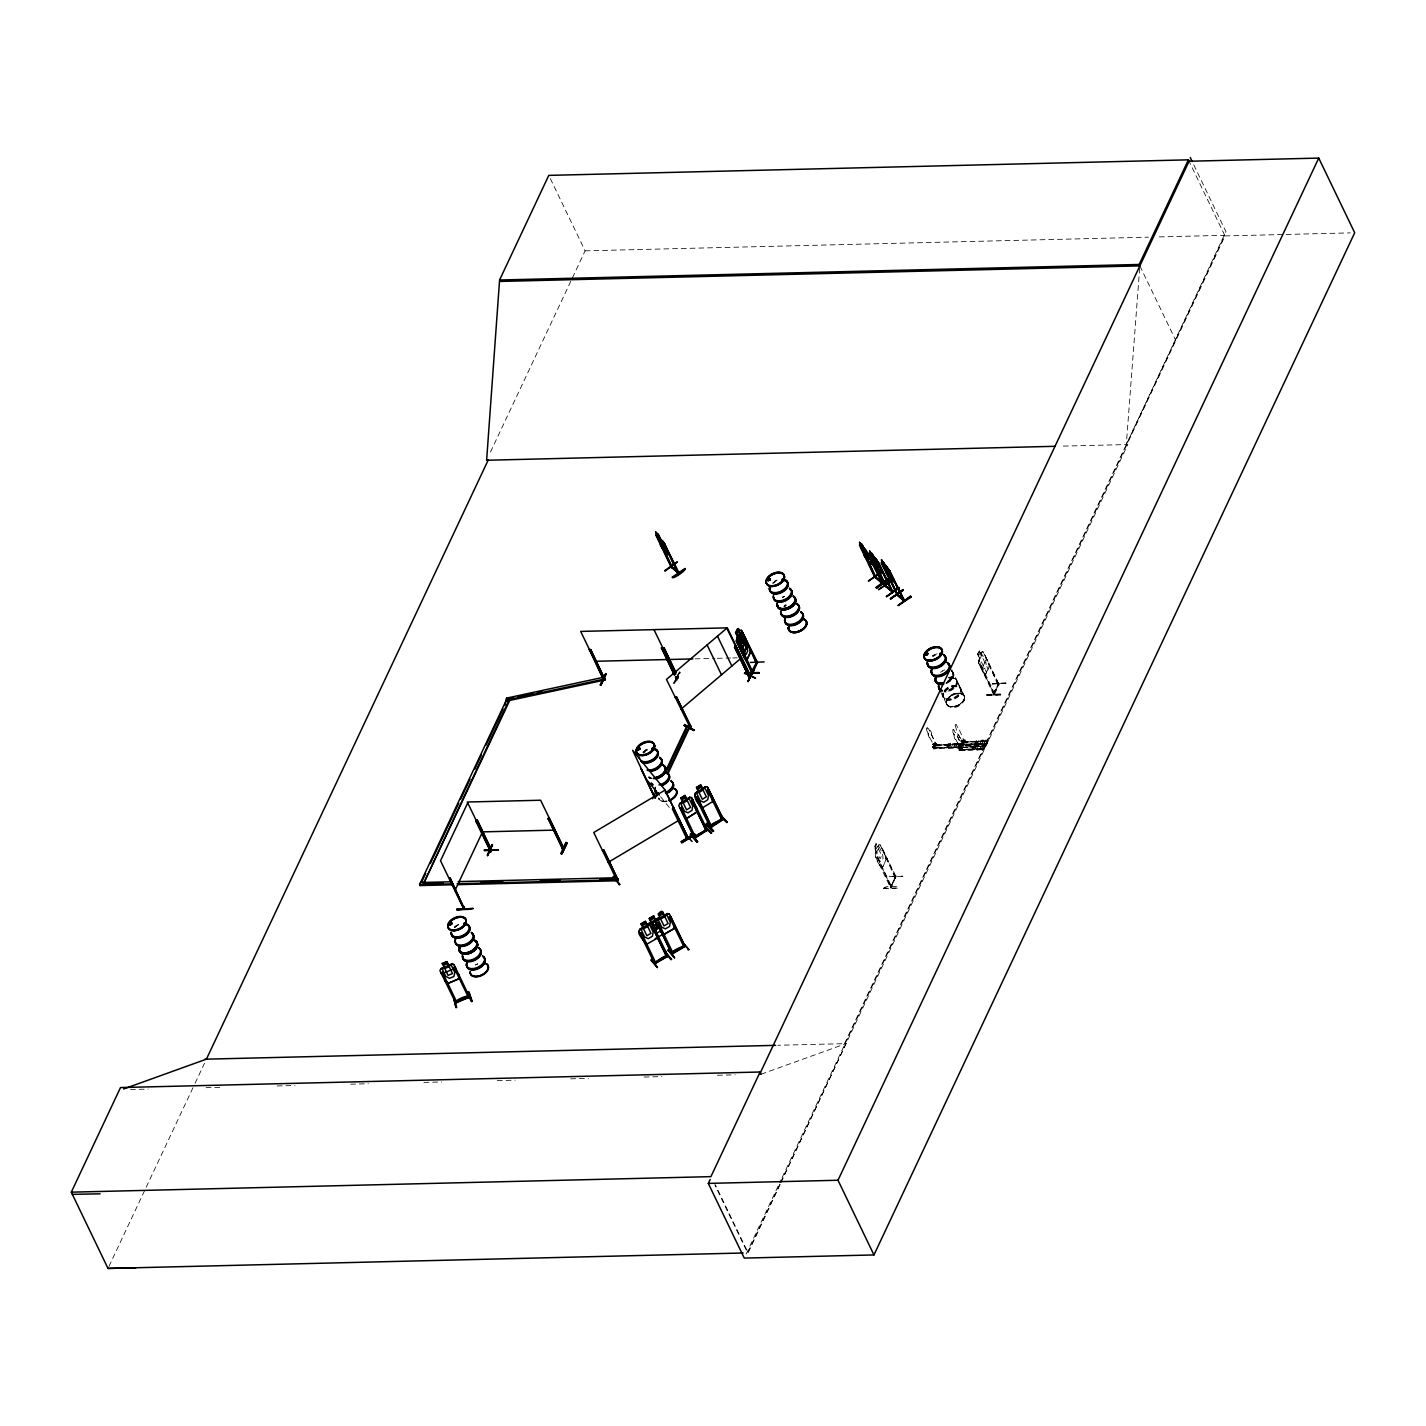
<?xml version="1.0" encoding="UTF-8"?>
<svg xmlns="http://www.w3.org/2000/svg" width="1426" height="1426" viewBox="0 0 1426 1426"><rect width="100%" height="100%" fill="white"/><g stroke="black" fill="none" stroke-linecap="round" stroke-linejoin="round"><path stroke-width="0.75" stroke-dasharray="5 3.75" d="M679.507 671.824L673.607 683.321L679.4 672.412M674.195 683.197C679.275 669.418 684.195 667.457 675.425 683.268L674.48 682.715M926.811 728.953L926.722 730.272M933.246 744.051C935.652 745.388 932.247 743.641 933.709 744.764M934.297 744.764L933.067 744.105L934.387 744.853M955.17 725.495L956.525 729.862A3.476 1.622 88.1 0 0 958.183 734.283L963.031 743.392M959.769 748.454L959.288 745.745L985.919 745.638M960.304 746.547L959.163 745.816L960.464 745.816M959.716 746.493L960.126 745.067L987.042 743.374L961.516 744.301L961.017 743.267L964.047 744.229L965.455 741.146C965.438 738.222 959.466 741.003 964.956 740.112M961.302 741.431L988.004 741.235M962.158 740.647L961.195 740.7L962.889 740.664M961.801 741.021L962.924 740.754L960.714 740.932M945.937 683.072L953.103 676.994L952.657 671.664M953.495 674.837L951.802 678.455L948.094 681.592A9.715 5.882 -25.7 0 0 951.267 670.933M957.292 682.787L956.418 679.453M961.267 691.022L958.949 686.512M979.43 657.671L979.199 660.684L982.514 667.546L984.742 668.687L986.257 665.354L985.669 660.63L979.341 650.416L977.541 653.981L979.466 657.653L978.539 662.466M1139.695 268.088L1126.29 444.573L1225.914 231.636L1193.152 163.58M876.812 857.757L877.257 856.776L891.214 887.703L890.519 885.564L891.749 886.562L890.573 887.685L875.047 855.636L876.099 850.769L874.334 847.097L879.254 860.644L881.518 861.803L883.086 858.47L882.516 853.746L879.2 846.884L877.774 847.436L876.01 843.764M926.615 728.953L927.167 727.902M960.268 745.851L959.003 746.154M958.308 746.065L959.823 746.351M961.142 740.896L961.641 740.023L962.693 742.215L962.55 739.916M959.52 745.78L960.5 746.297L958.308 746.279M986.81 694.319L1000.892 694.551L986.828 695.425M1000.606 695.122L986.828 695.549M1000.589 693.945L986.81 694.462M883.71 888.451L897.471 888.166M936.579 743.588C931.107 744.461 937.06 741.68 937.078 744.622L935.688 747.687L932.657 746.725L933.157 747.759L958.664 746.885L933.531 748.115M934.832 744.871L959.983 743.909L957.06 743.695L955.527 747.58L957.06 743.695M935.046 744.782L934.173 743.374M958.129 747.67L959.591 743.606M958.45 747.349L933.139 748.311L932.657 746.725M959.448 744.746L934.476 745.958L959.395 744.568M959.769 744.051L932.354 744.604M959.342 750.112L984.403 748.971L959.11 750.557L958.593 748.418L961.623 749.363L963.031 746.297M985.402 746.761L960.411 747.652L985.722 746.048L960.055 747.367L959.003 745.174L960.268 747.349M960.785 746.547L960.126 745.067M961.57 745.032L986.507 744.212M961.89 744.319L961.017 743.267M962.871 742.483L987.826 741.609L987.951 740.147L985.419 740.219L983.887 744.105L985.419 740.219M963.21 741.395L961.516 745.424L986.507 744.532L960.001 745.335M987.808 741.288L962.479 742.215L961.641 740.023M988.129 740.575L986.453 744.604M993.28 693.446L998.343 684.284L993.209 693.446L993.762 694.747L998.753 683.981L983.209 651.825L982.068 651.664L978.307 662.537L993.762 694.747M994.778 693.749L980.375 663.767L979.448 664.766L980.375 663.767M998.164 685.015L983.191 652.003L982.104 651.825L981.106 654.32M979.894 663.785L994.243 694.747L999.341 683.874M890.573 887.685L890.697 885.457M891.143 885.671L895.778 876.865M894.672 876.99C895.902 872.872 896.063 880.608 894.708 876.758M948.415 746.529L947.702 745.174L949.591 745.513M973.726 748.008L975.152 747.812L974.974 746.44M998.681 684.017L984.368 654.106L998.236 685.068M891.25 885.546L890.18 886.544M951.873 677.582L951.267 676.904L951.463 678.081M951.231 676.994L952.283 677.475M951.534 677.689L952.497 677.457M951.445 677.742L952.372 677.35M955.063 725.085L956.151 724.283L957.63 727.438A3.476 1.622 88.1 0 1 959.751 730.861L964.136 740.967M933.157 747.759L934.6 744.479L932.354 744.39M934.101 745.673L959.716 743.855L958.094 748.062L933.157 748.882L934.725 745.442M934.529 747.456L936.294 743.873L934.69 747.563M980.018 658.901L981.551 655.55M983.316 665.746L984.849 662.413M948.058 743.98L946.525 747.866L948.058 743.98C955.135 741.395 945.046 753.552 950.589 743.891M952.835 743.819L951.302 747.723L953.709 747.367L955.367 743.748L952.96 744.087M985.366 674.623L989.109 666.405M959.11 750.557L960.678 747.117M961.516 744.301L962.978 741.021L960.714 741.146M961.997 745.548L960.571 749.363L962.283 745.62M962.532 745.263L963.281 746.279L961.623 749.916L960.999 748.614L958.468 748.686M962.96 744.229L964.707 740.557M974.011 745.655C971.106 754.746 972.817 743.106 976.667 745.834M976.436 740.504C973.37 744.515 975.544 749.755 978.967 740.433M976.543 745.566L974.885 749.203M978.789 745.513C975.723 749.506 977.915 754.746 981.32 745.424M983.744 740.272C978.183 749.933 988.271 737.777 981.213 740.361L979.555 743.998M983.013 745.37C978.878 756.119 983.512 740.237 985.616 746.297L960.411 747.064M985.544 745.281L984.029 749.755M987.951 740.147L986.721 744.033M677.813 676.494L678.33 677.992L675.71 678.116L675.55 676.494C682.181 676.584 675.674 679.418 675.175 676.976M677.974 676.53L675.264 677.1L676.762 676.512L677.243 677.6M674.658 683.286L679.756 672.288M984.849 654.088L983.922 655.087M1006.15 683.018L992.425 683.446M780.129 1184.453L748.133 1252.866L715.371 1184.81M781.074 1182.457L846.028 1043.636L777.812 1045.276M490.473 452.06L585.106 250.851L548.778 175.38M108.946 1266.413L194.114 1085.329M195.059 1083.314L204.524 1063.19M874.334 847.097L876.152 843.515L877.935 847.436M877.935 847.187L878.915 844.762L880.234 844.941L895.724 876.972L890.697 887.649M879.076 844.762C871.981 851.946 875.92 861.839 882.284 867.935L886.223 859.539L884.976 854.78L886.081 859.557L882.284 867.935M895.207 878.077L881.339 847.097L896.294 877.079L895.724 875.76M895.688 878.06L881.821 847.08M883.728 888.523C886.615 883.068 914.333 889.378 883.924 887.917M844.513 1043.672L1224.72 235.308L1157.377 236.948M746.154 1254.06L781.181 1179.605M782.125 1177.591L1225.005 235.932L1189.07 161.245M779.772 1184.471L747.598 1252.884L714.765 1184.667M780.717 1182.457L1127.806 444.538L1059.589 446.195M952.764 729.862L953.744 729.613M975.847 742.322L977.238 741.484L977.755 742.465M895.528 877.097L891.303 887.507M890.965 886.776L876.794 856.776M998.842 684.908C996.614 685.371 999.323 680.897 998.253 683.856M993.619 692.68L994.332 693.535M994.368 694.587L979.912 664.748M977.576 742.661L976.578 741.395L976.507 743.089M973.548 747.26L974.814 746.618M949.52 696.886C938.968 705.353 955.937 711.663 961.463 703.624C971.944 695.264 955.063 688.829 949.52 696.886A9.768 5.918 -25.7 0 0 952.212 706.904A9.768 5.918 -25.7 0 0 964.457 696.53A9.768 5.918 -25.7 0 0 949.573 696.886L951.588 695.442M676.441 676.566C676.922 679.863 676.031 674.89 678.116 678.045M926.971 727.92L927.791 727.937M953.317 729.417L952.782 731.538M992.157 683.856L1005.936 683.464M902.89 876.491L888.844 876.402L902.587 876.063M977.47 742.447L976.15 742.875M782.393 597.405L784.71 596.264A9.697 5.864 -25.7 0 0 782.375 597.28A9.732 5.9 -25.7 0 1 784.621 596.157M761.163 1074.188L846.028 1043.636M666.922 801.59L660.595 801.038L658.527 798.524M977.541 653.981L986.507 672.377M978.307 662.537L983.209 672.395M929.877 730.789L927.97 728.223M928.148 733.338L928.344 733.32A3.476 1.622 88.1 0 0 930.002 737.741L929.805 737.759A3.476 1.622 88.1 0 1 928.148 733.338L926.864 730.647M952.818 732.322L954.297 734.996L952.675 731.966M931.374 734.319L935.955 744.425L931.374 734.319A3.476 1.622 88.1 0 0 929.253 730.914A3.476 1.622 88.1 0 1 931.57 734.319M958.183 734.283L963.227 743.374M957.327 736.012L961.908 746.101L957.327 736.012A3.476 1.622 88.1 0 0 955.206 732.59L953.923 729.898M954.101 735.014A3.476 1.622 88.1 0 0 955.759 739.434L960.803 748.525M963.21 741.716L988.147 740.914M962.835 741.93L988.111 740.985M960.892 743.552L963.423 743.463L964.047 744.764L965.081 739.827M961.837 744.14L987.042 743.338M932.515 747.01L935.046 746.921L935.67 748.222L936.704 743.303M946.401 747.616L948.932 747.527M955.402 747.313L957.933 747.242M959.092 749.987L984.297 749.185M959.145 750.486L984.083 749.684M675.871 677.689L678.33 677.582M987.024 694.943L1000.785 694.622M585.106 250.851L1148.483 237.162M1225.005 235.932L1350.297 232.884M695.032 658.865L715.032 658.366M717.26 658.313L730.575 657.992M732.804 657.939L737.242 657.832M880.234 844.941L884.922 854.887M879.789 865.511L882.248 867.739M895.314 877.275L891.125 885.564M130.443 1089.517L148.233 1089.09M206.039 1087.682L221.618 1087.307M277.197 1085.952L294.986 1085.525M350.564 1084.17L368.354 1083.742M423.932 1082.387L441.721 1081.96M497.3 1080.605L515.089 1080.177M570.685 1078.822L588.475 1078.395M644.053 1077.04L661.842 1076.612M717.421 1075.257L735.21 1074.83M962.924 743.998L964.707 740.468M948.771 744.729L949.395 745.923L947.577 746.261M951.285 678.063L951.124 677.831A9.893 5.989 -25.7 0 1 956.721 684.551A9.893 5.989 -25.7 0 1 944.796 691.663M649.293 777.544L651.076 778.186M649.454 777.883L651.236 778.525A9.768 5.918 -25.7 0 1 648.331 776.796M955.01 678.295L956.418 679.471M944.814 699.061L942.568 694.64M951.374 670.612L952.853 672.038M960.037 687.385L959.912 687.243A9.893 5.989 -25.7 0 1 952.532 698.74A9.893 5.989 -25.7 0 1 943.103 692.804M999.234 683.963L998.753 682.751M983.263 672.27L985.509 674.623M983.102 672.27L985.526 674.837L989.359 666.441L987.951 661.682M660.595 796.76L670.077 808.382M955.759 739.434L960.607 748.525M929.805 737.759L934.85 746.85M1139.855 265.878L1175.808 340.564M1005.633 683.036L992.157 684.052M979.181 650.666L988.04 669.044M951.534 669.721L956.632 680.291L951.481 669.632M957.292 681.664L960.589 688.526L957.185 681.361M946.347 703.499L943.21 697.064M940.893 692.252L942.639 696.031M960.91 741.146L962.193 743.32M958.504 746.297L959.538 748.472M958.593 748.418L959.092 749.452L984.617 748.507L959.431 749.862M955.367 743.748L953.709 747.367M934.333 745.673L933.05 743.499L933.816 746.778M877.257 856.776L891.731 886.758M675.354 676.601L676.031 677.635M675.033 677.047L675.567 678.134M953.406 673.108L953.62 675.14M774.621 581.202A9.732 5.9 -25.7 0 1 776.903 580.079M772.732 583.074A9.893 5.989 -25.7 0 1 777.099 580.471M772.945 583.501A9.893 5.989 -25.7 0 1 774.995 582.04M782.428 597.441A9.768 5.918 -25.7 0 1 784.71 596.3M784.247 606.995A9.893 5.989 -25.7 0 1 786.296 605.533M784.05 606.567A9.893 5.989 -25.7 0 1 786.1 605.105M783.908 606.139A9.732 5.9 -25.7 0 1 785.922 604.695M454.377 926.9A9.732 5.9 -25.7 0 1 458.673 924.351M454.502 927.328A9.893 5.989 -25.7 0 1 458.869 924.743M454.716 927.756A9.893 5.989 -25.7 0 1 456.766 926.294M932.497 655.728A9.732 5.9 -25.7 0 1 937.167 653.874M932.871 656.548A9.893 5.989 -25.7 0 1 935.189 655.407M932.675 656.12A9.893 5.989 -25.7 0 1 934.975 654.98M942.515 670.683A9.697 5.864 -25.7 0 1 944.885 669.953M940.465 672.252A9.715 5.882 -25.7 0 1 942.729 671.147M951.178 670.612A9.768 5.918 -25.7 0 1 947.916 681.271M944.796 691.931A9.732 5.9 -25.7 0 1 960.179 688.152A9.732 5.9 -25.7 0 1 952.96 699.542A9.732 5.9 -25.7 0 1 943.673 693.696M944.44 691.432A9.893 5.989 -25.7 0 1 960.072 687.599A9.893 5.989 -25.7 0 1 952.746 699.168A9.893 5.989 -25.7 0 1 943.317 693.214M944.119 690.54A9.75 5.9 -25.7 0 1 959.11 686.423A9.75 5.9 -25.7 0 1 953.869 697.546A9.75 5.9 -25.7 0 1 942.461 694.07M949.128 678.74A9.75 5.9 -25.7 0 1 957.185 684.159A9.75 5.9 -25.7 0 1 945.064 692.038M944.244 691.004A9.893 5.989 -25.7 0 1 959.876 687.172M948.718 677.742A9.893 5.989 -25.7 0 1 956.882 683.232A9.893 5.989 -25.7 0 1 944.582 691.236M948.468 677.368A9.732 5.9 -25.7 0 1 956.507 682.769A9.732 5.9 -25.7 0 1 944.404 690.647M951.481 671.236A9.768 5.918 -25.7 0 1 945.937 683.018M644.748 750.326A9.732 5.9 -25.7 0 1 647.03 749.203M643.073 752.625A9.893 5.989 -25.7 0 1 647.44 750.023M642.876 752.197A9.893 5.989 -25.7 0 1 647.244 749.595M643.393 753.142A9.732 5.9 -25.7 0 1 645.425 751.716M651.219 778.097A9.715 5.882 -25.7 0 1 649.49 777.473M666.958 801.483A9.715 5.882 -25.7 0 1 658.83 798.56M979.216 651.86L978.824 655.229L979.216 651.86M876.027 844.976L875.6 848.345L876.027 844.976M878.363 848.666L876.794 851.999L880.109 858.862L881.678 855.529L878.363 848.666M964.564 696.797L961.16 689.649L964.546 696.833A9.715 5.882 -25.7 0 1 952.372 707.153A9.715 5.882 -25.7 0 1 949.752 697.189A9.715 5.882 -25.7 0 1 964.546 696.833M477.71 963.905A9.732 5.9 -25.7 0 0 475.428 965.028A9.697 5.864 -25.7 0 1 477.71 963.94M947.809 681.058A9.697 5.864 -25.7 0 0 952.301 671.503A9.715 5.882 -25.7 0 1 947.809 681.058M952.14 706.672A9.715 5.882 -25.7 0 0 964.315 696.351A9.715 5.882 -25.7 0 0 949.52 696.708A9.715 5.882 -25.7 0 0 952.14 706.672A9.697 5.864 -25.7 0 0 964.297 696.369A9.697 5.864 -25.7 0 0 949.538 696.726A9.697 5.864 -25.7 0 0 952.158 706.672M946.133 683.428A9.715 5.882 -25.7 0 0 951.641 671.699A9.697 5.864 -25.7 0 1 946.115 683.393M649.258 777.01A9.715 5.882 -25.7 0 0 651.005 777.633A9.697 5.864 -25.7 0 1 649.276 776.992M658.616 798.114A9.715 5.882 -25.7 0 0 666.726 801.038A9.697 5.864 -25.7 0 1 658.616 798.097M648.58 777.188A9.715 5.882 -25.7 0 0 649.846 778.222A9.697 5.864 -25.7 0 1 648.598 777.188"/><path stroke-width="1.5" d="M697.795 841.661C682.626 826.545 695.674 836.082 697.082 842.124L690.968 834.46M690.754 834.05L690.398 835.012M697.064 842.106L690.416 834.905M706.565 823.372L713.57 831.091L706.155 824.406L706.53 823.408M706.726 823.943L713.57 831.091M712.84 831.518L706.191 824.317M612.984 877.453L619.704 884.494L613.376 876.473M619.561 883.942L619.205 884.78M651.504 959.93L657.35 967.47M668.045 950.572L668.473 949.556L674.641 957.791L668.081 950.482L668.509 949.538M487.282 855.119L491.952 844.745M487.478 855.6L492.523 844.655L487.656 855.689M600.275 685.068L605.783 673.571L600.31 685.015M600.881 684.979L605.907 674.088M691.717 800.681L693.125 800.182L691.717 800.681L706.262 830.912L707.439 830.217L691.681 797.687L689.685 797.223L679.703 803.533L678.812 805.797L694.587 838.238L695.656 836.545M721.574 819.148L722.893 818.31L721.235 818.88M723.41 819.451L707.456 787.099L705.46 786.653L702.537 788.489L700.754 784.817L696.476 787.526L698.312 791.287L695.478 792.963L694.658 795.298L710.415 827.668L709.827 826.117M654.73 797.669L632.663 750.29L665.193 790.129L688.241 838.452L664.908 790.164L593.751 832.499L617.137 880.858L618.207 879.735M673.928 808.275L672.448 809.041L673.856 808.578L673.375 807.597L688.384 838.363M453.789 998.325L456.088 1007.772L453.718 998.378M456.712 1007.38L453.664 997.737M1055.151 446.302L486.623 460.259L499.581 280.013L548.778 175.38L1188.393 159.837L1189.07 161.245L759.666 1074.224L761.163 1074.188L760.111 1072.013L120.515 1087.557L71.3 1192.172L108.002 1268.427L135.737 1267.892M740.611 646.352L740.843 643.358M641.468 932.978L640.256 933.673L641.468 932.978L655.978 963.281L655.586 962.104M667.618 955.081L666.441 955.759M671.147 952.657C672.216 950.518 674.748 954.012 671.824 954.101L655.96 921.089L650.363 924.601M685.282 946.311C683.874 948.201 682.288 945.385 684.765 945.224M504.911 705.086L506.604 698.116L603.964 677.172L603.697 679.204L506.337 700.148L419.565 884.637L420.01 885.564L453.147 884.762M506.783 701.075L506.604 698.116M508.957 700.612L604.143 680.131L604.428 678.099M657.333 922.23L656.744 925.813L661.504 928.201M654.32 930.643L654.926 926.9L651.878 925.367M470.437 909.253C426.552 911.321 505.713 906.294 456.659 909.681M470.616 908.754L456.837 909.004L470.723 908.665M744.925 672.787C787.74 672.662 715.602 674.551 758.685 672.502M463.575 906.704C463.539 911.784 465.589 905.563 463.646 908.772L464.11 906.562L463.557 908.665M464.092 906.722L463.557 907.774M489.974 850.449L491.186 851.518L467.3 802.018L540.614 800.236L563.858 848.274L562.165 848.737L563.698 848.648L549.349 818.399L548.101 818.435L562.325 848.72M490.473 851.768L490.259 849.7M491.56 849.914L477.264 820.146L476.034 820.182L490.936 851.75C492.63 848.916 488.833 848.007 490.508 850.627M751.288 672.02L752.465 670.897L751.841 672.947M751.912 672.947L736.351 640.987C743.873 630.399 734.925 623.625 739.167 632.859L740.433 632.288L743.748 639.151L744.319 643.875L742.75 647.226L740.486 646.067M756.368 663.429L756.956 661.183L755.869 662.181M655.8 535.196L663.233 541.399L678.544 573.466M861.233 547.887L860.983 546.996L875.6 577.762L859.593 542.272L861.5 546.14L859.486 545.32L874.869 577.334L876.117 577.53L874.851 575.694L874.94 576.657M869.628 554.144L871.625 554.964L869.717 551.096L885.635 585.73L891.696 591.344M888.558 576.96L894.494 581.968L888.558 577.031L881.393 562.967M491.489 850.68L477.264 820.146M693.82 836.902L695.139 836.064L696.031 837.312M693.981 836.759L705.817 830.11L694.123 837.151M706.102 830.556L691.949 800.931M705.745 829.825L706.815 828.631L707.403 829.736M710.255 827.33L723.178 819.148M709.898 826.581C711.895 821.679 724.836 820.681 721.449 818.774M450.099 924.654L450.545 923.317M450.58 924.886L451.65 923.923L450.634 923.531M463.717 924.262L464.716 923.442L463.575 923.763M639.775 748.543L638.616 749.773M639.864 749.096L639.65 748.08M653.358 748.311L652.342 748.597M653.5 748.418L652.27 748.454M651.914 748.9L652.983 748.169M768.275 579.134L768.186 580.828M768.507 580.453L768.311 579.33M767.919 579.972L769.309 579.17M768.418 578.92L769.826 578.778L769.559 580.132M781.947 579.99L782.571 579.633M783.213 579.616L782.161 579.651L783.177 579.33M783.32 579.455L781.805 579.491M927.684 653.554L926.365 655.176C928.683 654.32 924.601 653.981 927.399 653.465M940.839 654.124L939.645 654.16L940.946 653.393M940.607 653.554L940.803 653.857M941.196 653.964L940.287 653.251M616.888 880.484L618.064 879.806M617.743 879.04L616.478 879.806M618.171 880.198L603.893 850.199L602.485 850.662L603.893 850.199M686.369 837.668L687.902 837.08L687.243 839.165L686.405 837.704M686.904 839.254L688.027 838.185M654.106 962.461L655.461 961.677M654.498 963.637L656.192 963.031M654.659 963.495L667.956 955.848M656.031 963.174L655.817 962.265C659.329 958.735 670.256 952.782 667.011 956.899L652.217 926.757L653.643 926.312L652.431 927.025M671.254 952.621C700.54 939.324 668.348 950.661 673.125 952.978M671.628 953.851L685.086 946.062M673.161 953.37L658.598 923.175L657.386 923.888L672.163 954.03L685.14 946.401L670.559 916.258L669.347 916.954L684.106 947.06M683.624 946.811L684.373 944.975M695.656 793.123C693.018 798.043 698.401 804.852 702.679 807.704M455.126 1001.48L457.069 1002.389L455.643 1002.514M444.003 967.327L440.937 968.611L439.903 970.589L455.803 1003.031C453.236 1000.446 470.099 993.494 469.582 997.22L454.038 964.618L451.899 963.923L448.709 965.366L446.908 961.587L442.203 963.566L444.217 967.398M668.063 956.258L652.217 923.781L650.185 923.282L639.9 929.235L638.973 931.428C636.459 934.333 652.128 949.645 643.857 941.196M664.676 543.288L663.553 542.985L677.813 572.949L663.999 542.682L679.132 573.216L670.612 566.033L671.913 566.318M655.835 534.982L671.129 567.12L678.616 573.448M671.842 566.247L671.86 567.726M677.332 571.701L677.885 572.396M874.94 577.298L882.284 583.59M876.063 577.423L865.493 555.552M880.983 581.986L882.195 582.093M867.668 552.825L882.266 582.681M885.011 585.533L885.724 585.266M871.357 556.71L871.126 555.819L885.813 586.656L884.958 586.086L892.106 591.451L885.51 585.605M892.89 592.057L878.487 562.236L877.364 561.951L892.516 592.485L876.99 560.347L869.593 551.185M897.346 594.499L904.637 600.934L889.147 570.774L890.252 571.06M744.461 637.511C741.074 634.837 739.417 653.732 739.506 645.657L740.682 643.358L738.793 639.668L740.433 636.103M743.071 638.117L744.425 637.689M746.618 660.309L750.361 652.092L749.363 647.368L750.611 652.128L746.778 660.523L744.515 657.956L746.778 660.523M449.725 877.917L463.985 907.899M476.141 821.786L477.068 820.788L476.141 821.786L490.526 851.661M484.377 850.752L498.44 849.736L484.662 850.146M604.481 678.687L602.966 678.794L603.501 679.881L589.419 649.561L590.667 649.525L605.016 679.774L590.667 649.525M601.041 685.086L606.086 674.195M603.251 678.277L604.143 678.812M604.802 679.828L603.964 679.382M561.791 847.917C564.054 847.543 561.648 845.992 562.165 848.684M566.122 842.445L560.953 853.283L562.022 853.871L567.013 842.926L561.969 853.817M561.416 853.817L565.997 842.392M561.256 853.907L567.067 842.98M674.248 675.068L661.486 647.814L663.981 647.743L675.977 672.698M662.734 647.778L674.569 673.108M675.817 673.072L663.981 647.743M734.8 646.031L736.048 645.996L734.8 646.031L749.345 675.853L748.258 676.049M749.898 674.783L748.668 674.819M752.821 670.042L747.973 681.503L753.748 670.577L748.044 681.396M747.973 681.503L753.017 670.452L748.115 681.432M420.01 885.564L420.563 882.516L451.489 881.767M421.953 881.446L425.732 873.425M430.438 863.407L458.726 803.284M460.598 799.273L470.027 779.238M474.751 769.22L481.346 755.192M486.052 745.174L503.021 709.096M509.011 700.077L423.682 883.389L509.456 701.022L506.337 700.148M467.853 802.642L440.527 860.734L463.646 908.772M454.912 890.608L482.238 832.517M652.591 798.792L656.281 790.931M665.514 771.306L686.744 726.155L689.418 726.101L690.131 727.599L666.477 679.436L726.797 628.224L750.254 676.263L749.131 676.352M666.887 770.272L686.28 729.06M656.192 796.76L658.028 792.838M667.261 773.195L689.418 726.101M667.725 774.14L689.863 727.028M752.358 670.969L752.892 672.181L737.189 639.205L737.438 636.192L735.549 632.52L737.385 628.937M744.461 658.081L736.262 641.058L737.474 636.192L735.549 632.52M738.026 642.199L752.268 672.074M756.44 663.482L742.572 632.52L757.509 662.484L752.607 672.929M743.053 632.502L742.108 633.5M747.349 644.926L743.356 653.358L747.456 644.962L746.065 640.203L747.456 644.962M750.361 662.43L764.122 661.914M757.01 662.27L752.072 671.183L756.546 662.698M751.93 673.054L756.956 662.395L741.467 630.345L740.147 630.185M500.241 281.421L1139.855 265.878L1139.178 264.47L1188.393 159.837M760.111 1072.013L710.914 1176.646L71.3 1192.172M1189.07 161.245L1318.747 158.09L1354.7 232.777L873.96 1254.933L744.265 1258.088L708.312 1183.402L710.184 1179.427M873.96 1254.933L838.007 1180.247L1318.747 158.09M689.614 726.511C691.806 725.139 688.081 725.567 689.667 727.331M654.784 797.633L640.951 768.721M680.772 798.186L685.068 795.476L680.701 798.114L682.751 801.893L681.111 804.407L684.427 811.251L687.974 812.838L691.984 810.325L692.715 806.029L689.4 799.166L686.672 799.291M684.569 724.604L694.337 730.201L684.302 725.638L694.141 730.255M693.731 730.611L684.32 725.513M450.224 923.246L449.35 924.369L450.277 925.117M639.935 748.169L637.814 748.953L638.313 749.951M767.669 579.829L768.774 578.903M768.739 580.15L769.683 579.099M769.719 579.972L769.701 578.724M770.165 580.043L770.147 578.974M782.874 579.544L782.553 579.277M925.545 654.338L926.65 653.411M939.93 653.5L939.716 654.427M756.226 661.414L757.545 662.288M454.841 1001.658L455.66 1002.567M453.914 967.416L455.215 966.881L453.914 967.416L468.566 997.594M642.966 927.613L641.344 930.126L644.641 936.989L648.277 938.647L652.395 936.258L653.179 932.051L649.882 925.189L647.083 925.242L645.318 921.553M660.095 917.827L658.473 920.323L661.771 927.185L665.407 928.861L669.525 926.472L670.309 922.248L667.011 915.385L664.213 915.439L662.448 911.767M649.614 924.725L651.236 922.23L649.258 918.522L653.625 915.902L655.39 919.574M896.758 594.749L904.209 601.237L887.328 567.12M738.026 643.179L752.536 672.929M444.181 967.291L442.416 969.502L445.714 976.364L449.493 978.325L453.896 976.489L454.841 972.55L451.543 965.705L448.584 965.455L446.819 961.784M748.971 676.994L750.379 676.387L749.809 674.676L748.507 674.837M749.951 676.156L748.9 677.118L750.397 676.245M619.704 884.494L613.412 876.437M770.022 579.901L768.489 580.667M451.561 924.404L452.06 923.299L450.937 922.961M464.858 923.745L463.717 924.084M652.252 748.044L652.074 748.953M476.302 947.363L475.981 947.648A9.732 5.9 -25.7 0 1 464.234 953.459A9.732 5.9 -25.7 0 1 459.6 946.9A9.732 5.9 -25.7 0 0 464.216 953.406A9.732 5.9 -25.7 0 0 476.017 947.613A9.732 5.9 -25.7 0 0 473.45 940.09A9.732 5.9 -25.7 0 1 476.017 947.613M926.062 653.589L925.581 655.087M604.945 679.828L603.733 679.863M563.163 847.561L563.377 848.702M676.548 696.886L675.211 697.581L676.548 696.886L690.915 726.921L690.077 727.563M734.515 647.244L735.852 646.566L734.515 647.244L749.113 677.403M684.302 725.638L684.623 724.479M745.192 673.072L755.53 678.259L744.942 672.715M748.383 675.888L749.506 675.068M498.12 850.11L484.127 850.11M680.862 709.31L741.181 658.099M709.631 826.207L711.057 825.404M706.886 829.094L705.442 829.558L706.743 828.72M456.944 1002.531L442.434 972.247L441.24 973.12L442.434 972.247M618.046 879.2C615.996 877.168 616.014 882.908 618.278 880.074M616.442 879.325L617.084 880.787M655.158 932.426L656.192 927.167L661.111 929.003M639.704 749.149L639.65 748.311M927.666 654.659L925.795 654.481M657.546 537.762L657.297 536.871L671.931 567.637L655.764 532.237L660.113 538.012M658.366 534.287L665.282 549.135L660.327 543.11M662.965 549.242C653.447 534.019 672.787 564.108 667.849 551.381M664.766 570.56L677.386 561.844L665.086 571.184M677.475 572.022L671.628 566.924L678.58 572.539M672.306 577.102L684.979 568.493C687.065 569.883 672.68 579.758 672.395 577.209M863.693 548.19L865.439 549.58L859.539 544.572M866.919 551.541L865.279 549.58L882.373 583.662L881.625 583.109M868.345 553.413L867.24 553.128M869.807 553.306L875.439 558.493M869.521 554.037L884.958 586.086M872.052 553.341L879.111 568.101L874.156 562.076M866.776 559.277C856.669 544.482 876.616 573.983 871.571 561.327M875.564 558.315L877.061 560.365M871.66 561.416L872.445 564.429L866.651 559.384M874.263 563.894C874.352 566.158 885.635 578.047 881.66 570.329M897.417 594.535L881.5 559.919L885.724 565.73M878.487 562.236L877.364 561.951M881.286 562.842L897.596 595.48L882.89 564.643L883.14 565.534M876.919 568.118L882.712 573.163M868.648 581.148L881.054 571.986M881.25 572.45L868.345 580.899M886.027 572.699L888.683 576.924M881.161 582.147L875.439 576.87L882.837 583.216M876.045 587.298L888.612 578.546L876.295 587.869L889.289 579.491L888.594 578.528M876.705 588.207L889.271 579.437M876.366 587.869L888.951 579.17M891.197 580.81L878.487 589.722L891.357 581.255M893.442 579.152L894.494 581.968M899.004 587.869L886.437 596.692L898.772 587.405L899.45 588.35M886.402 596.585L899.093 587.993M902.961 589.615L890.68 598.956L902.943 589.633M890.252 598.599L903.264 590.239M890.555 598.795L903.157 590.079M897.507 595.408L888.362 575.195M903.068 599.793L897.649 594.392M903.674 600.15L903.353 599.187M904.031 600.328L903.638 599.223M898.22 605.462L910.537 596.228L898.202 605.497L911.178 597.084M603.127 678.348L604.517 678.313M563.199 847.187L562.129 847.151L562.486 848.31L563.609 848.22M749.292 677.297L734.853 647.422M696.672 787.562L698.526 791.323L696.886 793.819L700.202 800.681L703.749 802.268L707.759 799.736L708.472 795.441L705.175 788.578L702.448 788.703L700.683 785.031L696.476 787.526M705.514 786.885L695.478 792.963M682.751 801.893L679.703 803.533M689.738 797.473L686.744 799.362L684.908 795.619M697.064 796.706L695.87 797.455L697.296 796.956L711.61 826.991L697.296 796.956M722.109 820.235L707.492 790.111L708.669 789.362L723.285 819.487L710.701 827.561L709.595 826.314M680.345 808.275L681.521 807.526L680.113 808.025L694.783 838.221L707.563 830.128L706.886 828.649M708.9 789.612L707.492 790.111M707.528 787.188L712.109 797.098L712.697 801.519L702.555 807.811L699.328 805.084M686.833 818.203L696.69 811.982M696.494 807.615L696.922 812.107L686.869 818.471L683.624 815.743M720.683 815.262L727.367 822.374L720.683 815.226M704.337 826.1L711.538 832.909M694.48 837.9L707.064 829.825M692.091 841.483L685.193 834.317M686.566 838.149L687.885 837.508M681.788 842.695L695.086 834.709L681.824 842.766L681.182 841.732L694.533 833.8L695.139 834.78M608.136 862.374L679.293 820.039M640.078 929.413L643.019 927.702L640.987 923.905L645.408 921.356L647.244 925.117M641.058 923.995L645.461 921.428M659.953 917.881L657.029 919.449L656.156 921.731L657.154 919.538L667.368 913.567L669.418 914.066L684.747 946.133M667.368 913.567C661.397 919.717 665.318 905.76 658.117 914.119L660.149 917.916M647.154 925.314L650.238 923.531L652.163 923.995M657.582 924.155L658.598 923.175M670.773 916.526L669.347 916.954M646.994 944.083L657.422 938.165L657.029 933.727M664.124 934.297L674.498 928.29L674.088 923.852L674.551 928.379L664.177 934.369L660.915 931.606L664.177 934.369M665.889 951.73L664.837 951.552L671.699 959.324M682.341 942.212L688.847 949.556L681.967 941.748L683.018 941.944M666.085 955.937L654.249 962.835M668.01 956.186L654.694 963.905L639.026 931.517L639.9 929.235M657.511 967.577L650.916 960.322L651.343 959.359L657.208 966.953M456.427 1001.444L469.172 995.562M467.888 996.061L468.245 997.683M468.209 997.255L469.742 996.685M653.696 915.973L649.258 918.522L651.022 922.194M648.17 923.834L651.165 922.159M653.536 916.098L655.372 919.859L658.42 917.845L660.523 918.433M648.277 923.923L658.473 918.094M655.122 930.322L659.258 927.952M656.548 933.264L660.684 930.893M655.194 938.611L663.928 933.727M710.843 825.494L721.217 818.987M695.46 837.169L681.289 807.276M746.974 649.543L747.313 648.081M639.632 749.47L638.313 749.452M451.65 923.888L450.438 923.068L449.725 924.333M450.509 924.404L451.097 923.068M654.516 962.728L655.015 963.78M690.719 726.494L689.471 727.563M455.518 1002.674L469.6 996.756M469.707 997.059L455.785 1002.977M471.097 1000.767L472.059 1001.052L469.029 991.926C464.306 989.305 477.763 1014.955 468.405 992.157M442.22 963.655L446.944 961.694M441.062 968.7L451.899 964.083L454.038 964.618M441.543 973.976L455.696 968.058M447.996 983.352L459.083 978.699L448.031 983.441L444.609 980.339L448.031 983.441M123.634 1088.983L206.413 1059.162L488.191 460.081L486.676 460.099M926.561 653.393L927.97 653.393M450.741 924.244L449.921 924.28M464.074 923.068L465.126 923.567M719.702 815.084L726.654 822.624M507.068 699.043L513.556 697.653M517.888 696.726L533.021 693.464M537.352 692.537L541.684 691.61M903.763 600.203L897.221 594.695M748.668 676.316C751.502 674.07 747.206 676.958 750.236 676.477M926.793 653.322L927.72 653.661M450.687 922.996L451.864 923.139M589.241 649.935L590.489 649.899M661.325 648.206L663.803 648.135M753.766 670.594L752.696 669.988M749.185 675.906L750.575 675.871L727.313 627.85L580.685 631.415L604.143 680.131M475.856 820.556L477.104 820.52M547.923 818.809L549.17 818.774M499.581 280.013L1139.178 264.47M741.467 630.345L756.974 663.357M741.021 650.933L743.499 653.358M595.07 661.29L692.822 658.919M481.667 831.893L554.981 830.11M458.12 881.607L617.155 877.739L616.157 879.86L457.122 883.728M423.219 883.389L443.112 882.908M480.651 881.999L502.736 881.464M540.294 880.555L560.168 880.074M599.936 879.111L617.601 878.683L616.602 880.787L457.568 884.655M419.565 884.637L452.702 883.835M204.916 1059.197L775.601 1045.347M708.312 1183.402L838.007 1180.247M108.002 1268.427L743.16 1252.991M72.352 1194.364L100.105 1193.829M655.372 919.859L658.17 919.823M927.007 653.304L928.166 653.554M449.956 924.904L451.917 923.228M689.667 797.401L691.628 797.9L696.334 807.686L696.761 812.054M667.315 913.656L669.293 914.209M903.995 601.255L888.772 569.17M743.909 653.215L746.137 654.374L747.67 651.04L747.064 646.317L743.766 639.454L742.358 640.007L740.593 636.335M690.683 725.887L691.022 726.814L676.227 696.726M703.998 825.672L710.879 833.194M688.829 949.538L688.098 950.001M638.064 749.666L638.349 749.416M881.357 560.008L887.4 568.19L890.876 576.906L885.92 570.881M882.195 561.167L884.28 563.68L882.801 562.397M859.45 542.361L862.035 544.465M860.288 543.538L861.767 544.821M870.43 552.361L872.498 554.874L871.019 553.573M881.446 562.218L887.346 567.227M860.876 544.75L862.374 546.051M911.214 597.155L910.537 596.228M897.417 593.911L896.776 594.339M655.764 532.237L658.206 534.429M656.62 533.395L658.099 534.679M657.208 534.625L658.687 535.909M663.108 549.081L668.901 554.197M712.269 797.027L712.697 801.519M686.762 799.077L684.979 795.405M704.818 825.797L711.592 832.944M647.048 780.165L659.24 795.102M676.851 816.67L679.56 820.003M668.634 950.055L674.409 957.809M664.837 951.552L670.969 959.787M681.2 841.75L694.48 833.747M864.013 553.252L868.969 559.259L862.053 544.411L863.8 548.154M685.175 568.903L672.591 577.619M1190.264 157.573L1192.189 161.584M889.574 570.471L904.102 600.364M881.642 560.115L883.407 563.787M877.81 561.648L892.337 591.54M872.765 558.404L886.259 586.353M745.406 639.49L749.149 647.475M751.841 672.074L752.358 673.161M735.869 646.388L750.219 676.584M738.329 654.088L749.434 677.261M717.474 636.139L731.841 666.013M655.907 532.13L657.814 535.998M661.824 545.427L672.448 567.405M707.1 644.944L721.485 674.819M653.999 629.632L675.657 674.658M661.486 647.814L674.427 674.694M672.448 809.041L687.047 839.165M604.66 678.313L605.194 679.4M641.504 769.398L655.354 798.186M656.869 933.78L651.825 923.46L655.479 925.492L656.174 920.822L657.618 920.447M652.217 926.757L666.655 956.971M603.679 849.932L618.207 880.234M548.101 818.435L562.646 848.238M450.206 877.899L464.127 908.754L449.743 878.879M893.478 578.956L894.352 582.075M881.714 570.15L882.587 573.252M667.76 551.274L668.758 554.286M458.815 974.564L459.119 978.824M744.639 649.703L744.693 654.57L743.962 649.953M789.772 588.51A9.893 5.989 -25.7 0 1 785.334 599.918A9.893 5.989 -25.7 0 1 773.373 596.567M784.371 580.632A9.732 5.9 -25.7 0 1 786.956 588.207A9.732 5.9 -25.7 0 1 775.156 594.018A9.732 5.9 -25.7 0 1 770.521 587.441M789.416 588.118A9.732 5.9 -25.7 0 1 783.908 599.865A9.732 5.9 -25.7 0 1 773.819 594.303M790.093 589.508A9.732 5.9 -25.7 0 1 785.726 600.738A9.732 5.9 -25.7 0 1 773.962 597.441M777.117 604.071A9.768 5.918 -25.7 0 0 788.935 607.387A9.768 5.918 -25.7 0 0 793.302 596.121A9.732 5.9 -25.7 0 1 788.828 607.173A9.732 5.9 -25.7 0 1 777.063 603.875M789.968 588.938A9.893 5.989 -25.7 0 1 786.671 599.722A9.893 5.989 -25.7 0 1 773.676 598.635M785.797 580.257A9.893 5.989 -25.7 0 1 781.377 591.665A9.893 5.989 -25.7 0 1 769.416 588.314M785.459 579.883A9.732 5.9 -25.7 0 1 781.091 591.113A9.732 5.9 -25.7 0 1 769.327 587.815M784.229 580.043A9.893 5.989 -25.7 0 1 782.714 591.487A9.893 5.989 -25.7 0 1 769.612 588.742M793.444 596.389A9.768 5.918 -25.7 0 1 789.059 607.654A9.768 5.918 -25.7 0 1 777.241 604.357M793.159 595.961A9.697 5.864 -25.7 0 1 788.81 607.155A9.697 5.864 -25.7 0 1 777.099 603.858M801.073 612.004A9.893 5.989 -25.7 0 1 795.458 623.928A9.893 5.989 -25.7 0 1 785.227 618.278M797.437 604.749A9.732 5.9 -25.7 0 1 793.07 615.979A9.732 5.9 -25.7 0 1 781.305 612.681M800.735 611.611A9.732 5.9 -25.7 0 1 795.209 623.358A9.732 5.9 -25.7 0 1 785.138 617.797M801.394 613.002A9.732 5.9 -25.7 0 1 797.027 624.231A9.732 5.9 -25.7 0 1 785.263 620.934M801.269 612.431A9.893 5.989 -25.7 0 1 796.849 623.839A9.893 5.989 -25.7 0 1 784.888 620.488M789.095 626.067A9.75 5.9 -25.7 0 0 793.729 632.645A9.75 5.9 -25.7 0 0 805.565 626.834A9.75 5.9 -25.7 0 0 802.981 619.24A9.768 5.918 -25.7 0 1 805.583 626.852A9.768 5.918 -25.7 0 1 793.747 632.681A9.768 5.918 -25.7 0 1 789.095 626.085M798.4 604.802A9.893 5.989 -25.7 0 1 791.501 615.693A9.893 5.989 -25.7 0 1 780.717 611.825M796.76 603.376A9.732 5.9 -25.7 0 1 792.41 614.606A9.732 5.9 -25.7 0 1 780.628 611.308M793.783 597.173A9.732 5.9 -25.7 0 1 789.416 608.403A9.732 5.9 -25.7 0 1 777.651 605.105A9.697 5.864 -25.7 0 0 789.398 608.367A9.697 5.864 -25.7 0 0 793.747 597.191M795.53 603.537A9.893 5.989 -25.7 0 1 794.015 614.98A9.893 5.989 -25.7 0 1 780.913 612.235M793.605 596.71A9.768 5.918 -25.7 0 1 789.22 607.993A9.768 5.918 -25.7 0 1 777.402 604.677M802.856 618.955A9.768 5.918 -25.7 0 1 801.359 630.256A9.768 5.918 -25.7 0 1 788.418 627.565M471.543 932.764A9.893 5.989 -25.7 0 1 465.928 944.707A9.893 5.989 -25.7 0 1 455.696 939.057M466.159 924.886A9.75 5.9 -25.7 0 1 464.662 936.151A9.75 5.9 -25.7 0 1 451.739 933.46M471.204 932.372A9.75 5.9 -25.7 0 1 465.678 944.137A9.75 5.9 -25.7 0 1 455.571 938.575M471.863 933.763A9.732 5.9 -25.7 0 1 468.619 944.386A9.732 5.9 -25.7 0 1 455.821 943.317M474.965 940.197A9.732 5.9 -25.7 0 1 470.598 951.427A9.732 5.9 -25.7 0 1 458.833 948.13A9.697 5.864 -25.7 0 0 469.421 951.926A9.697 5.864 -25.7 0 0 476.195 941.267M471.739 933.192A9.893 5.989 -25.7 0 1 467.318 944.6A9.893 5.989 -25.7 0 1 455.357 941.249M467.568 924.529A9.893 5.989 -25.7 0 1 463.147 935.937A9.893 5.989 -25.7 0 1 451.186 932.586M467.229 924.137A9.732 5.9 -25.7 0 1 462.862 935.367A9.732 5.9 -25.7 0 1 451.097 932.069M467.781 924.957A9.893 5.989 -25.7 0 1 463.343 936.365A9.893 5.989 -25.7 0 1 451.382 933.014M478.53 947.63A9.732 5.9 -25.7 0 1 473.004 959.377A9.732 5.9 -25.7 0 1 462.933 953.816M482.844 956.258A9.893 5.989 -25.7 0 1 477.229 968.201A9.893 5.989 -25.7 0 1 466.997 962.55M480.491 950.037A9.75 5.9 -25.7 0 1 473.682 960.785A9.75 5.9 -25.7 0 1 463.04 956.953M482.523 955.866A9.75 5.9 -25.7 0 1 478.138 967.113A9.75 5.9 -25.7 0 1 466.355 963.816M484.43 958.29A9.732 5.9 -25.7 0 1 478.797 968.486A9.732 5.9 -25.7 0 1 467.122 966.81M483.04 956.686A9.893 5.989 -25.7 0 1 477.443 968.628A9.893 5.989 -25.7 0 1 467.193 962.978M460.241 952.318A9.697 5.864 -25.7 0 0 473.325 951.356A9.697 5.864 -25.7 0 0 475.518 941.445A9.732 5.9 -25.7 0 1 470.027 953.174A9.732 5.9 -25.7 0 1 459.956 947.613A9.697 5.864 -25.7 0 0 459.546 950.964M475.375 941A9.768 5.918 -25.7 0 1 469.831 952.782A9.768 5.918 -25.7 0 1 459.725 947.203M478.869 948.023A9.893 5.989 -25.7 0 1 474.448 959.431A9.893 5.989 -25.7 0 1 462.487 956.08M479.083 948.45A9.893 5.989 -25.7 0 1 474.644 959.858A9.893 5.989 -25.7 0 1 462.684 956.507M484.733 963.53A9.732 5.9 -25.7 0 1 483.236 974.778A9.732 5.9 -25.7 0 1 470.348 972.086M475.518 941.427A9.715 5.882 -25.7 0 1 470.01 953.156A9.715 5.882 -25.7 0 1 459.956 947.595M943.335 654.391A9.732 5.9 -25.7 0 1 937.809 666.138A9.732 5.9 -25.7 0 1 927.738 660.577M947.648 663.019A9.893 5.989 -25.7 0 1 942.033 674.944A9.893 5.989 -25.7 0 1 931.802 669.293M944.012 655.764A9.75 5.9 -25.7 0 1 939.645 667.011A9.75 5.9 -25.7 0 1 927.845 663.714M945.563 661.985A9.75 5.9 -25.7 0 1 948.147 669.578A9.75 5.9 -25.7 0 1 936.329 675.407A9.75 5.9 -25.7 0 1 931.677 668.812M947.969 664.017A9.732 5.9 -25.7 0 1 943.602 675.247A9.732 5.9 -25.7 0 1 931.838 671.949M934.939 678.366A9.715 5.882 -25.7 0 0 943.156 682.894A9.697 5.864 -25.7 0 1 934.975 678.384A9.768 5.918 -25.7 0 0 943.246 683.125M947.844 663.447A9.893 5.989 -25.7 0 1 942.23 675.371A9.893 5.989 -25.7 0 1 931.998 669.721M943.673 654.766A9.893 5.989 -25.7 0 1 938.058 666.708A9.893 5.989 -25.7 0 1 927.827 661.058M943.887 655.194A9.893 5.989 -25.7 0 1 939.449 666.602A9.893 5.989 -25.7 0 1 927.488 663.25M943.388 683.375A9.715 5.882 -25.7 0 1 935.706 677.1M939.948 690.202A9.75 5.9 -25.7 0 1 939.235 688.829M942.443 691.057A9.893 5.989 -25.7 0 1 939.146 684.551M943.531 683.731A9.768 5.918 -25.7 0 1 935.812 677.421M942.301 690.469A9.732 5.9 -25.7 0 1 938.504 685.817M940.875 690.844A9.893 5.989 -25.7 0 1 938.807 686.762M654.516 749.755A9.732 5.9 -25.7 0 1 655.033 759.577A9.732 5.9 -25.7 0 1 640.916 761.306M659.561 757.242A9.732 5.9 -25.7 0 1 659.204 765.619A9.732 5.9 -25.7 0 1 647.226 769.826M655.942 749.381A9.893 5.989 -25.7 0 1 654.694 758.721A9.893 5.989 -25.7 0 1 641.629 761.52M655.586 749.006A9.732 5.9 -25.7 0 1 654.374 758.186A9.732 5.9 -25.7 0 1 641.504 760.949M639.543 758.543A9.732 5.9 -25.7 0 1 639.454 756.939M654.374 749.167A9.893 5.989 -25.7 0 1 655.782 758.329A9.893 5.989 -25.7 0 1 641.825 761.947M659.899 757.634A9.893 5.989 -25.7 0 1 659.543 766.136A9.893 5.989 -25.7 0 1 647.368 770.414M660.22 758.632A9.732 5.9 -25.7 0 1 660.63 766.154A9.732 5.9 -25.7 0 1 649.989 771.377M660.113 758.044A9.893 5.989 -25.7 0 1 660.505 765.709A9.893 5.989 -25.7 0 1 649.721 771.02M663.571 765.512A9.768 5.918 -25.7 0 1 663.981 773.07A9.768 5.918 -25.7 0 1 653.304 778.311M661.7 764.603A9.768 5.918 -25.7 0 1 664.962 771.02A9.768 5.918 -25.7 0 1 655.514 777.758M661.557 764.461A9.697 5.864 -25.7 0 1 664.801 770.824A9.697 5.864 -25.7 0 1 655.425 777.509M671.218 781.127A9.893 5.989 -25.7 0 1 665.603 793.052M658.669 793.908A9.893 5.989 -25.7 0 1 655.354 787.402M670.862 780.735A9.732 5.9 -25.7 0 1 665.336 792.482M658.527 793.319A9.732 5.9 -25.7 0 1 654.73 788.667M672.805 783.159A9.732 5.9 -25.7 0 1 668.295 792.749M657.457 794.068A9.732 5.9 -25.7 0 1 655.407 790.057M671.414 781.537A9.893 5.989 -25.7 0 1 665.799 793.48M658.883 794.335A9.893 5.989 -25.7 0 1 655.033 789.612M665.817 773.249A9.732 5.9 -25.7 0 1 669.418 778.756A9.732 5.9 -25.7 0 1 662.038 785.619M652.217 784.799A9.732 5.9 -25.7 0 1 651.522 783.427A9.732 5.9 -25.7 0 0 652.823 784.443M667.243 772.874A9.893 5.989 -25.7 0 1 661.628 784.817M652.93 785.031A9.893 5.989 -25.7 0 1 651.646 783.979M666.905 772.5A9.732 5.9 -25.7 0 1 667.921 779.149A9.732 5.9 -25.7 0 1 658.99 784.96M667.439 773.302A9.893 5.989 -25.7 0 1 661.842 785.227M651.86 784.389A9.893 5.989 -25.7 0 1 651.147 782.999M663.732 765.833A9.768 5.918 -25.7 0 1 664.142 773.391A9.768 5.918 -25.7 0 1 653.465 778.649M673.001 788.097A9.768 5.918 -25.7 0 1 676.619 793.64A9.768 5.918 -25.7 0 1 669.204 800.521M673.125 788.382A9.768 5.918 -25.7 0 1 676.744 793.908A9.768 5.918 -25.7 0 1 669.329 800.788M674.605 788.578A9.697 5.864 -25.7 0 1 669.097 800.271M758.899 673.001L745.138 673.411L758.899 673.001M740.611 637.547L740.219 640.916L740.611 637.547M742.946 641.237L741.431 644.57L744.729 651.432L746.244 648.099L742.946 641.237M737.26 630.381L736.832 633.75L737.26 630.381M739.595 634.089L738.026 637.422L741.324 644.285L742.893 640.934L739.595 634.089M700.255 786.1L697.688 787.722L698.277 788.952L700.843 787.33L700.255 786.1M684.48 796.671L681.913 798.31L682.501 799.523L685.068 797.9L684.48 796.671M703.036 789.933L699.043 792.464L702.341 799.326L706.333 796.795L703.036 789.933M687.261 800.521L683.268 803.052L686.566 809.897L690.558 807.383L687.261 800.521M644.873 922.604L642.217 924.137L642.823 925.349L645.461 923.816L644.873 922.604M662.003 912.8L659.347 914.333L659.953 915.563L662.591 914.03L662.003 912.8M647.671 926.454L643.554 928.843L646.851 935.706L650.969 933.317L647.671 926.454M664.801 916.668L660.684 919.057L663.981 925.92L668.099 923.531L664.801 916.668M653.161 917.221L650.506 918.754L651.094 919.966L653.75 918.451L653.161 917.221M446.32 962.728L443.486 963.905L444.074 965.117L446.908 963.94L446.32 962.728M449.172 966.685L444.769 968.521L448.067 975.384L452.488 973.548L449.172 966.685M886.152 567.102L883.853 565.106L889.467 573.965L886.152 567.102M864.245 549.473L861.946 547.459L867.561 556.336L864.245 549.473M874.388 558.297L872.088 556.283L877.685 565.159L874.388 558.297M660.577 539.331L658.259 537.335L663.874 546.194L660.577 539.331M771.894 585.765A9.768 5.918 -25.7 0 0 784.14 575.373A9.768 5.918 -25.7 0 0 769.256 575.747A9.768 5.918 -25.7 0 0 771.894 585.765M772.232 586.425A9.732 5.9 -25.7 0 0 784.425 576.068A9.732 5.9 -25.7 0 0 769.612 576.443A9.732 5.9 -25.7 0 0 772.232 586.425A9.697 5.864 -25.7 0 0 784.389 576.086A9.697 5.864 -25.7 0 0 769.63 576.443A9.697 5.864 -25.7 0 0 772.25 586.407M772.019 586.015A9.768 5.918 -25.7 0 0 784.264 575.623A9.768 5.918 -25.7 0 0 769.38 575.979A9.768 5.918 -25.7 0 0 772.019 586.015M801.252 630.06A9.732 5.9 -25.7 0 0 802.749 618.813A9.697 5.864 -25.7 0 1 801.234 630.042A9.732 5.9 -25.7 0 1 788.364 627.369A9.697 5.864 -25.7 0 0 801.234 630.042M453.664 929.984A9.732 5.9 -25.7 0 0 465.856 919.627A9.732 5.9 -25.7 0 0 451.044 919.984A9.732 5.9 -25.7 0 0 453.664 929.984M453.807 930.305A9.768 5.918 -25.7 0 0 466.035 919.913A9.768 5.918 -25.7 0 0 451.169 920.287A9.768 5.918 -25.7 0 0 453.807 930.305M454.003 930.697A9.732 5.9 -25.7 0 0 466.195 920.34A9.732 5.9 -25.7 0 0 451.382 920.697A9.732 5.9 -25.7 0 0 454.003 930.697A9.697 5.864 -25.7 0 0 466.159 920.358A9.697 5.864 -25.7 0 0 451.4 920.715A9.697 5.864 -25.7 0 0 454.021 930.661M481.899 974.921A9.732 5.9 -25.7 0 0 486.266 963.691A9.697 5.864 -25.7 0 1 481.899 974.903A9.697 5.864 -25.7 0 1 470.17 971.623A9.732 5.9 -25.7 0 0 481.899 974.921M929.788 660.22A9.715 5.882 -25.7 0 0 941.962 649.899A9.715 5.882 -25.7 0 0 927.167 650.256A9.715 5.882 -25.7 0 0 929.788 660.22M930.126 660.933A9.715 5.882 -25.7 0 0 942.301 650.612A9.697 5.864 -25.7 0 0 927.506 650.969A9.715 5.882 -25.7 0 0 930.126 660.933A9.697 5.864 -25.7 0 0 942.265 650.595A9.715 5.882 -25.7 0 0 927.506 650.969A9.697 5.864 -25.7 0 0 930.126 660.915M929.895 660.523A9.768 5.918 -25.7 0 0 942.14 650.131A9.768 5.918 -25.7 0 0 927.257 650.506A9.768 5.918 -25.7 0 0 929.895 660.523M936.062 677.849A9.715 5.882 -25.7 0 0 943.745 684.124A9.697 5.864 -25.7 0 1 936.098 677.867M642.039 754.835A9.732 5.9 -25.7 0 0 654.231 744.479A9.732 5.9 -25.7 0 0 639.401 744.835A9.732 5.9 -25.7 0 0 642.039 754.835M642.395 755.548A9.715 5.882 -25.7 0 0 654.552 745.21A9.697 5.864 -25.7 0 0 639.775 745.566A9.715 5.882 -25.7 0 0 642.395 755.548A9.697 5.864 -25.7 0 0 654.534 745.21A9.715 5.882 -25.7 0 0 639.775 745.584A9.697 5.864 -25.7 0 0 642.395 755.513M642.163 755.174A9.768 5.918 -25.7 0 0 654.409 744.782A9.768 5.918 -25.7 0 0 639.525 745.138A9.768 5.918 -25.7 0 0 642.163 755.174M664.926 772.963A9.715 5.882 -25.7 0 0 663.91 766.315A9.697 5.864 -25.7 0 1 664.908 772.945A9.715 5.882 -25.7 0 1 656.013 778.756A9.697 5.864 -25.7 0 0 664.908 772.945"/></g></svg>
